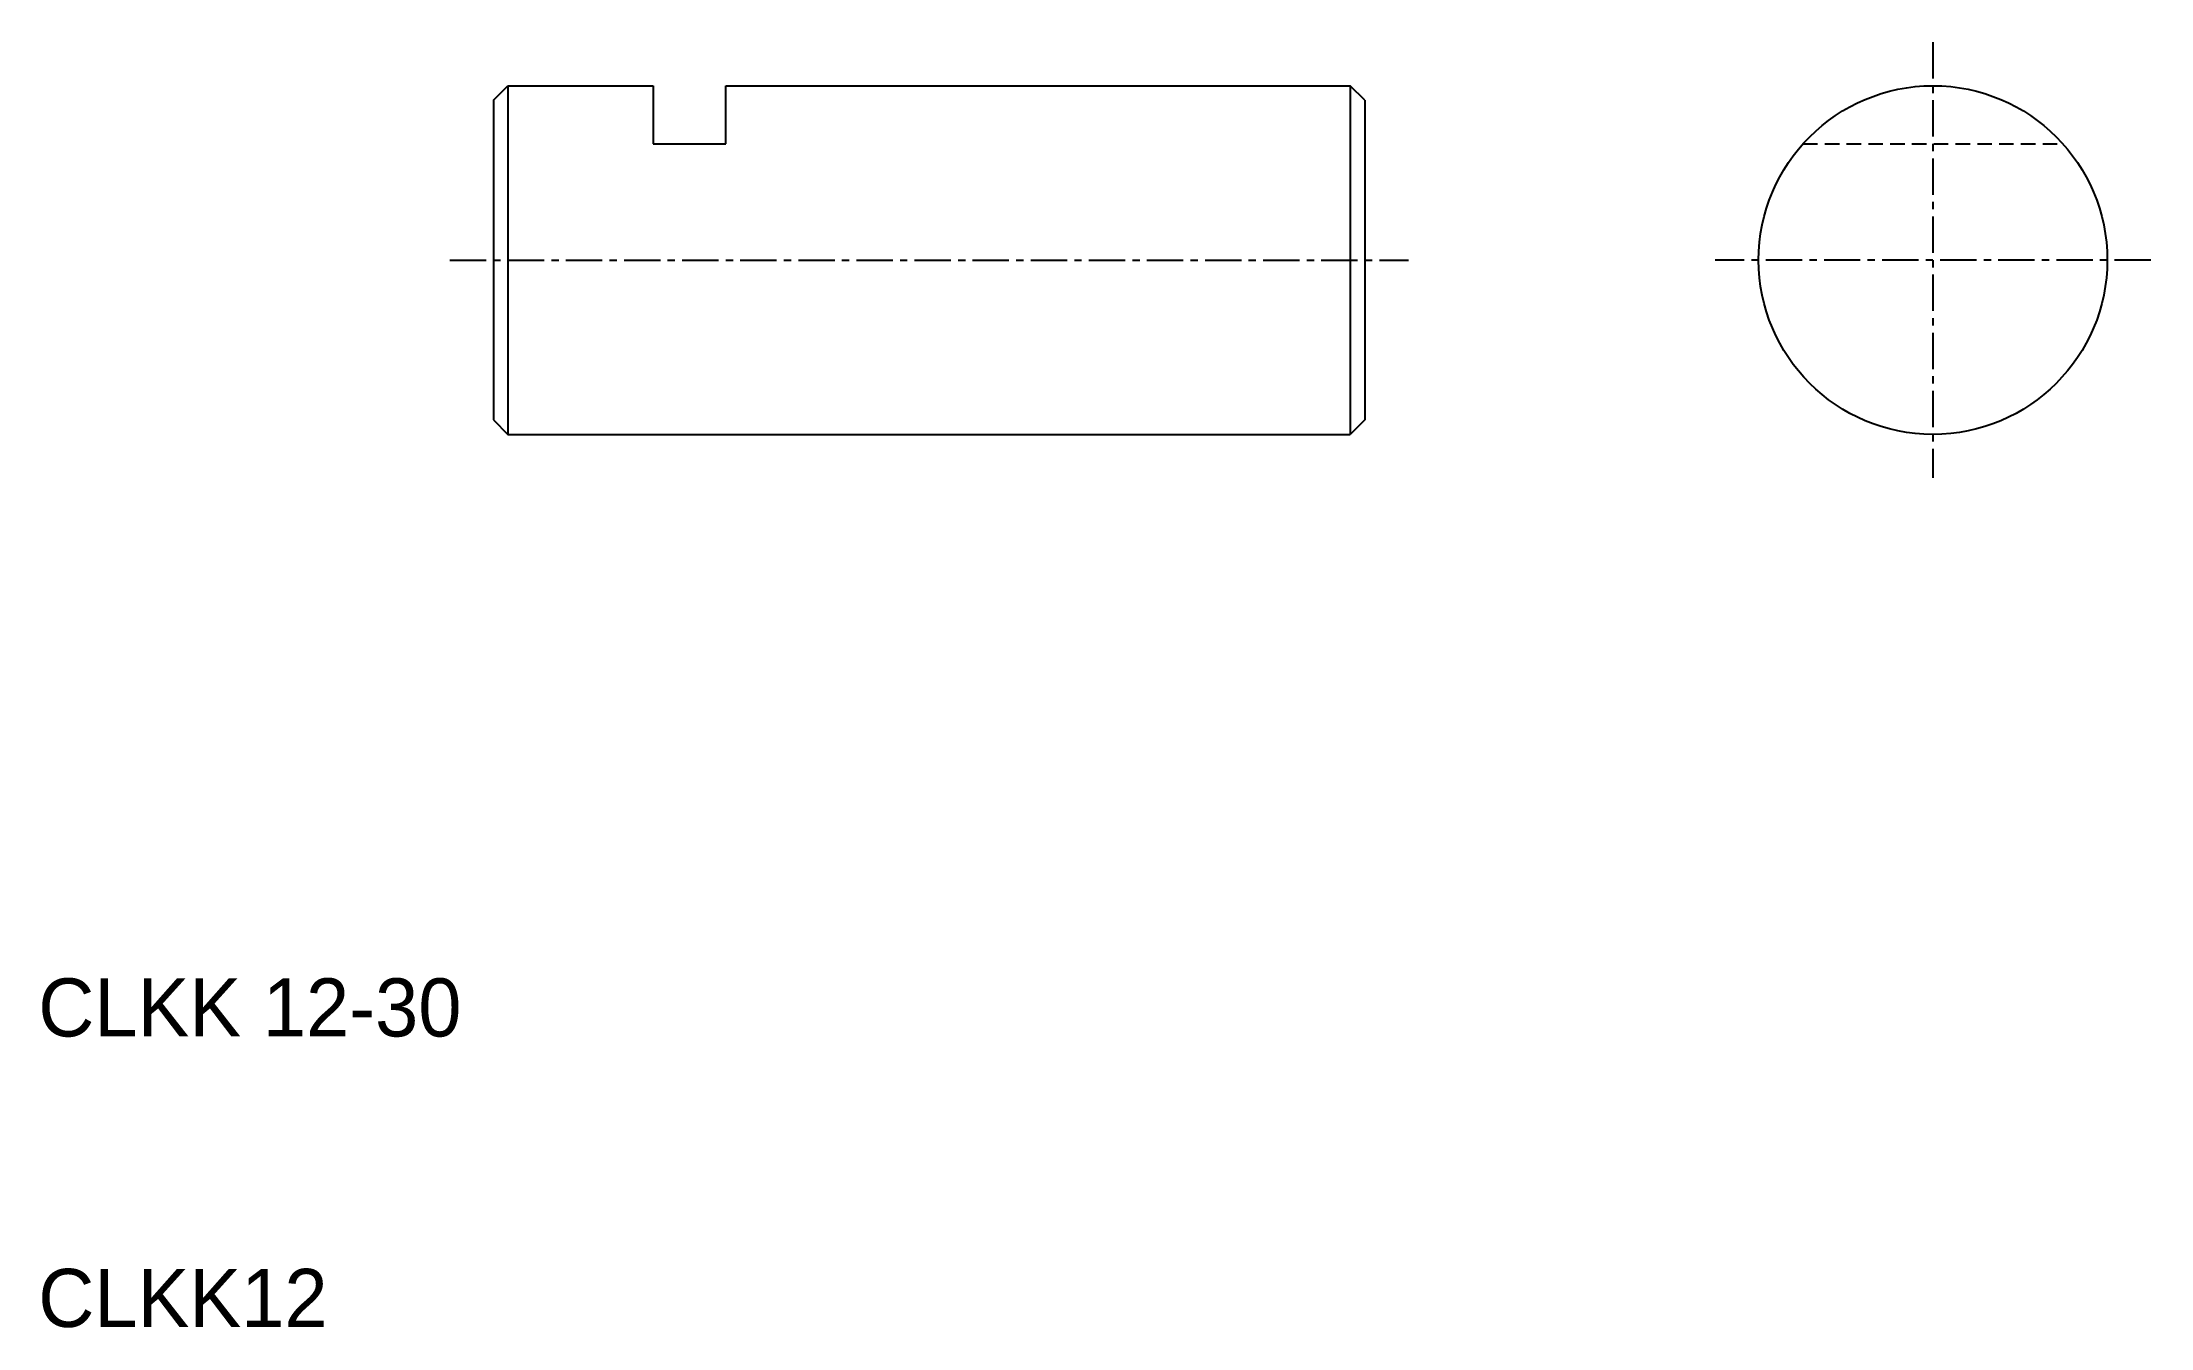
# Model space of a CAD drawing. Extents: x -40.9 to 31.7, y 113 to 157.3.
import ezdxf

# ---------------------------------------------------------------- set-up
doc = ezdxf.new("R2010")
doc.units = 0
doc.linetypes.add('CENTER', pattern=[2, 1.25, -0.25, 0.25, -0.25])
doc.linetypes.add('DASHED', pattern=[0.75, 0.5, -0.25])
doc.layers.get('0').update_dxf_attribs({"linetype": 'CONTINUOUS'})
doc.layers.add('CENTER', color=1, linetype='CENTER')

msp = doc.modelspace()

# ---------------------------------------------------------------- linework, layer by layer
at = {"color": 7, "linetype": 'CONTINUOUS'}
for p, q in [((-25.378, 155.297), (-24.878, 155.797)), ((-24.878, 155.797), (-19.878, 155.797)), ((-24.878, 155.797), (-24.878, 143.797)), ((-19.878, 155.797), (-19.878, 153.797)), ((-17.378, 155.797), (4.122, 155.797)), ((-17.378, 153.797), (-17.378, 155.797)), ((4.122, 155.797), (4.122, 143.797)), ((4.622, 155.297), (4.122, 155.797)), ((-25.378, 155.297), (-25.378, 144.297)), ((4.622, 155.297), (4.622, 144.297)), ((-19.878, 153.797), (-17.378, 153.797)), ((-25.378, 144.297), (-24.878, 143.797)), ((-24.878, 143.797), (4.122, 143.797)), ((4.622, 144.297), (4.122, 143.797))]:
    msp.add_line(p, q, dxfattribs=at)
at = {"color": 3, "linetype": 'DASHED'}
msp.add_line((19.706, 153.797), (28.65, 153.797), dxfattribs=at)
at = {"color": 7, "linetype": 'CONTINUOUS'}
msp.add_circle((24.178, 149.797), 6, dxfattribs=at)
at = {"layer": 'CENTER', "color": 1, "linetype": 'CENTER'}
for p, q in [((24.178, 157.297), (24.178, 142.297)), ((-26.878, 149.797), (6.122, 149.797)), ((31.678, 149.797), (16.678, 149.797))]:
    msp.add_line(p, q, dxfattribs=at)

# ---------------------------------------------------------------- texts
at = {"color": 7, "linetype": 'CONTINUOUS'}
for s, p in [('CLKK 12-30', (-41.044, 123.073)), ('CLKK12', (-41.044, 113.073))]:
    msp.add_text(s, height=2, dxfattribs=at).set_placement(p)

doc.saveas('drawing.dxf')
